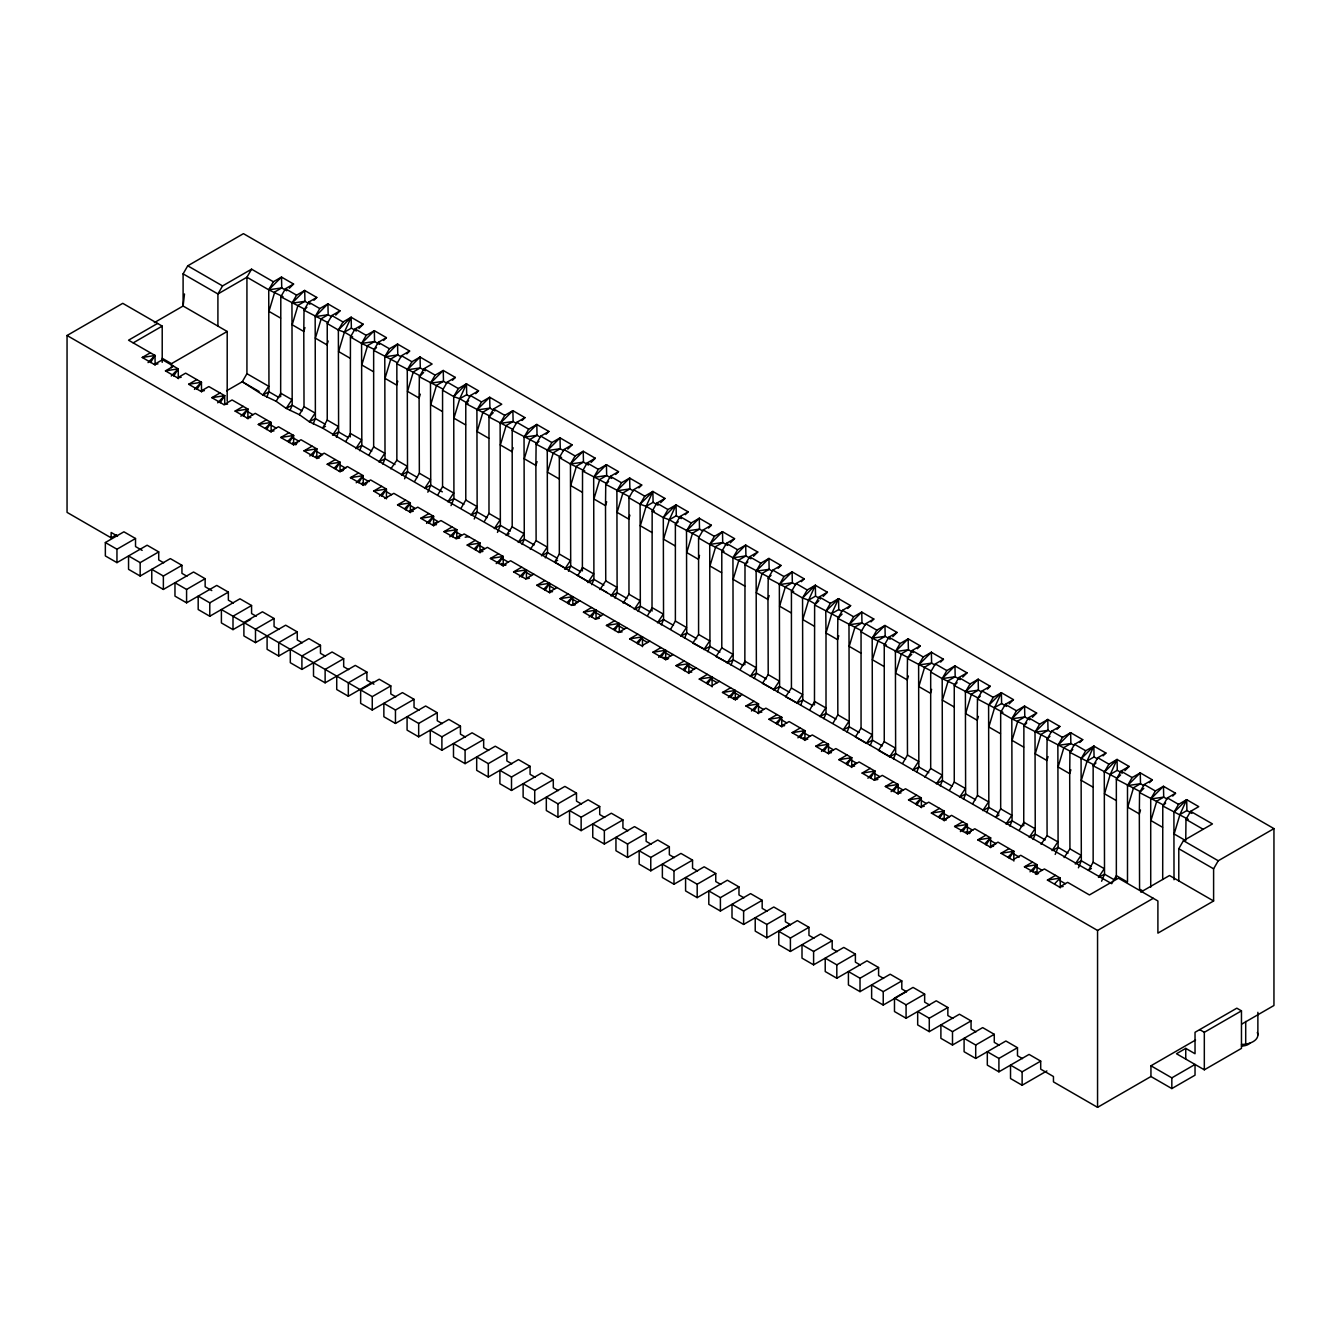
<?xml version="1.0" encoding="UTF-8"?>
<svg xmlns="http://www.w3.org/2000/svg" width="1341" height="1341" viewBox="0 0 1341 1341"><rect width="100%" height="100%" fill="white"/><g stroke="black" fill="none" stroke-linecap="round" stroke-linejoin="round"><path stroke-width="1.5" d="M1150.729 887.155L1150.712 799.001L1155.355 790.972L1163.468 786.279L1175.537 793.235L1172.705 796.068M1174.012 879.763L1173.911 812.411L1178.555 804.365L1186.684 799.672L1198.753 806.645L1190.624 811.339L1185.98 819.368L1185.746 840.673M280.655 396.735L280.805 296.78L285.449 288.734L293.578 284.041L281.509 277.084L273.38 281.761L268.736 289.807L268.971 391.773L266.792 397.053M313.224 423.857L315.386 418.576L315.169 316.61L319.795 308.564L327.925 303.871L339.994 310.844L331.864 315.537L327.238 323.567L327.238 420.051L322.594 428.097C403.004 476.005 484.185 522.286 565.835 568.567M350.286 436.931L350.437 336.977L355.08 328.931L363.21 324.237L351.141 317.281L343.011 321.974L338.368 330.003L338.603 431.986L336.423 437.25M369.01 454.901L373.653 446.855L373.653 350.37L378.296 342.341L386.409 337.647L374.34 330.674L366.227 335.367L361.584 343.413L361.819 445.38L359.639 450.66M382.839 464.053L385.018 458.773L384.783 356.807L389.426 348.761L397.556 344.084L409.625 351.04L401.495 355.734L396.852 363.78L396.852 460.248L390.818 468.83M437.92 494.678L442.564 486.649L442.564 390.164L447.207 382.118L455.32 377.424L443.251 370.468L435.138 375.145L430.495 383.191L430.729 485.174L427.829 492.197M461.136 508.088L465.78 500.042L465.78 403.557L470.406 395.528L478.536 390.834L466.467 383.861L458.337 388.555L453.711 396.601L453.929 498.567L451.029 505.607M484.336 521.481L488.979 513.435L488.979 416.967L493.622 408.921L501.752 404.228L489.683 397.254L481.553 401.948L476.91 409.994L477.145 511.96L474.245 519.001M497.461 532.411L500.361 525.37L500.126 423.387L504.769 415.358L512.882 410.664L524.951 417.638L516.838 422.314L512.195 430.36L512.195 526.845L506.16 535.411L509.06 533.735M1101.615 881.221L1104.515 874.181L1104.28 772.198L1108.923 764.169L1117.053 759.475L1129.122 766.449L1120.992 771.125L1116.349 779.171L1116.349 875.656L1111.723 883.685C925.659 777.529 739.696 670.399 554.688 562.097L559.331 554.051L559.331 457.566L563.974 449.537L572.087 444.843L560.018 437.87L551.905 442.564L547.262 450.61L547.497 552.576L545.318 557.856M582.38 570.931L582.53 470.976L587.174 462.93L595.303 458.236L583.234 451.28L575.105 455.974L570.461 464.003L570.696 565.986L568.517 571.249M614.949 598.052L617.111 592.772L616.894 490.806L621.52 482.76L629.65 478.083L641.719 485.04L633.589 489.733L628.963 497.779L628.963 594.247L623.146 602.964L624.034 602.411L630.421 606.132M652.011 611.144L652.162 511.172L656.805 503.126L664.935 498.45L652.866 491.476L644.736 496.17L640.093 504.199L640.327 606.182L638.148 611.462M670.735 629.097L675.378 621.051L675.378 524.566L680.021 516.536L688.134 511.843L676.065 504.87L667.952 509.563L663.309 517.609L663.544 619.576L661.364 624.856M684.564 638.249L686.743 632.986L686.508 531.002L691.151 522.973L699.281 518.28L711.35 525.236L703.22 529.93L698.577 537.976L698.577 634.461L692.777 643.16L704.595 649.245M727.71 662.689L715.993 656.57L721.793 647.854L721.793 551.369L726.436 543.34L734.566 538.646L722.497 531.673L714.367 536.366L709.724 544.412L709.959 646.379L707.78 651.659M744.842 664.734L745.009 564.779L749.653 556.733L757.766 552.039L745.697 545.083L737.584 549.76L732.94 557.806L733.158 659.772L730.996 665.052M797.09 703.019L785.625 696.767L791.425 688.05L791.425 591.565L796.068 583.536L804.181 578.843L792.112 571.869L783.999 576.563L779.356 584.609L779.59 686.575L777.411 691.855M814.473 704.93L814.624 604.975L819.267 596.929L827.397 592.236L815.328 585.279L807.198 589.973L802.555 598.002L802.79 699.985L800.627 705.249M882.378 745.914L872.421 740.182L866.387 743.4L855.357 736.896L861.056 728.247L861.056 631.779L865.699 623.733L873.812 619.039L861.743 612.083L853.63 616.759L848.987 624.805L849.222 726.772L847.043 732.052M905.577 759.324L895.637 753.575L889.603 756.793L878.456 750.357L884.255 741.657L884.255 645.172L888.899 637.126L897.028 632.449L884.959 625.476L876.83 630.169L872.186 638.199L872.421 740.182L870.242 745.462M916.674 772.248L918.836 766.985L918.619 665.002L923.245 656.973L931.375 652.279L943.444 659.236L935.314 663.929L930.688 671.975L930.688 768.46L924.871 777.16M949.612 790.1L954.256 782.071L954.256 685.586L958.899 677.54L967.029 672.847L954.96 665.89L946.83 670.584L942.187 678.613L942.421 780.596L940.242 785.86M998.978 815.026L996.028 816.904L1000.671 808.858L1000.671 712.389L1005.314 704.343L1013.444 699.65L1001.375 692.694L993.245 697.37L988.602 705.416L988.837 807.399L986.658 812.663M1023.736 825.754L1023.887 725.783L1028.53 717.737L1036.643 713.06L1024.574 706.087L1016.461 710.78L1011.818 718.81L1012.053 820.793L1009.874 826.073M1091.44 868.415L1088.506 870.292L1093.15 862.246L1093.15 765.778L1097.793 757.732L1105.906 753.039L1093.837 746.082L1085.724 750.759L1081.081 758.805L1081.315 860.788L1078.415 867.811M1162.697 879.478L1162.781 805.975L1167.424 797.929L1175.537 793.235M1116.198 879.143L1116.349 875.656L1127.496 882.093L1127.496 785.608L1132.139 777.562L1140.269 772.869L1152.338 779.842L1149.488 782.675M184.488 293.964L183.097 306.016L154.349 322.611M304.943 327.59L303.787 331.478L304.021 406.658L299.378 414.687L309.352 421.795L322.594 428.097L325.528 426.22M328.159 341L327.003 344.888L315.386 338.183L321.203 318.756L328.159 314.733L331.478 316.644M356.337 331.009L351.376 328.126L351.141 317.281L344.402 332.149L338.603 351.577L350.202 358.282M397.791 381.196L396.634 385.085L385.018 378.38L390.818 358.952L397.791 354.929L401.11 356.84M420.286 394.187L419.113 398.059L419.347 473.239L414.704 481.285M470.02 396.634L466.702 394.723L466.467 383.861L459.745 398.73L453.929 418.174L465.545 424.862M513.117 447.777L511.96 451.666L500.361 444.961L506.16 425.533L513.117 421.51L516.436 423.438M537.037 461.589L535.88 465.478L536.115 540.658L530.315 549.357M606.668 501.785L605.512 505.674L605.746 580.854L599.947 589.571L600.902 588.967L607.289 592.672M629.884 515.195L628.728 519.084L617.111 512.379L622.928 492.952L629.884 488.929L633.203 490.84M658.062 505.205L653.101 502.322L652.866 491.476L646.127 506.345L640.327 525.773L651.927 532.478M681.278 518.598L676.3 515.732L676.065 504.87L669.343 519.755L663.544 539.183L675.143 545.888M699.516 555.392L698.359 559.281L686.743 552.576L692.543 533.148L699.516 529.125L702.835 531.036M769.147 595.588L767.974 599.477L768.209 674.657L762.409 683.357L773.975 689.576M820.541 599.008L815.563 596.125L815.328 585.279L808.589 600.148L802.79 619.576L814.406 626.281M847.763 608.479L850.613 605.646L838.544 598.673L831.806 613.541L826.006 632.986L826.006 713.378L823.827 718.659M838.762 635.785L837.605 639.674L837.84 714.854L833.197 722.9M908.393 675.998L907.237 679.887L907.471 755.05L902.828 763.096M931.609 689.391L930.453 693.28L918.836 686.575L924.653 667.148L931.609 663.125L934.928 665.035M978.394 716.412L977.237 720.285L977.472 795.464L972.828 803.51M1006.571 706.405L1001.61 703.539L1001.375 692.694L994.636 707.562L988.837 726.99L1000.436 733.695M1048.025 756.609L1046.868 760.498L1047.086 835.661L1041.052 844.243M1070.872 769.801L1069.699 773.673L1069.934 848.853L1064.134 857.57M1097.391 758.838L1094.072 756.927L1093.837 746.082L1087.115 760.95L1081.315 780.378L1092.915 787.083M1122.266 773.204L1117.288 770.321L1117.053 759.475L1110.314 774.344L1104.515 793.771L1116.131 800.476M1140.487 809.998L1139.33 813.886L1139.565 889.049L1142.75 890.893M1191.881 813.4L1186.919 810.534L1186.684 799.672L1179.946 814.54L1174.146 833.985L1184.103 839.717M290.008 410.463L292.187 405.183L291.952 303.2L296.596 295.171L304.709 290.477L316.778 297.451L313.945 300.267M404.613 478.804L407.513 471.764L407.278 369.798L411.922 361.752L420.051 357.058L432.12 364.031L423.991 368.725L419.347 376.754L419.113 398.059L407.513 391.371L413.313 371.943L420.286 367.92L425.248 370.786M522.102 544.463L524.281 539.183L524.046 437.2L528.689 429.17L536.819 424.477L548.888 431.45L546.038 434.266M591.733 584.659L593.912 579.379L593.677 477.413L598.321 469.367L606.434 464.673L618.503 471.646L615.67 474.479M754.195 678.462L756.374 673.182L756.14 571.199L760.783 563.17L768.913 558.476L780.982 565.449L778.149 568.266M893.458 758.855L895.637 753.575L895.402 651.609L900.046 643.563L908.159 638.869L920.228 645.842L917.395 648.675M963.458 799.27L965.621 793.989L965.403 692.023L970.046 683.977L978.159 679.284L990.228 686.257L987.395 689.09M1033.09 839.466L1035.252 834.186L1035.017 732.22L1039.661 724.174L1047.79 719.48L1059.859 726.453L1057.026 729.286M1055.199 854.418L1058.099 847.378L1057.865 745.412L1062.508 737.366L1070.638 732.672L1082.707 739.645L1079.874 742.478M227.199 401.16L227.199 331.478L183.097 306.016L183.097 273.866L187.74 265.82L243.442 233.652L1273.95 828.621L1273.95 1005.499L1241.917 1023.988M273.38 281.761L251.572 269.172L222.556 285.918L217.912 293.964L217.912 326.114M251.572 269.172L246.928 277.218L246.928 373.686L242.285 381.732L226.612 390.784M316.778 297.451L308.665 302.127L304.021 310.173L303.787 331.478L292.187 324.773L297.987 305.346L304.943 301.323L309.922 304.206M276.162 401.294L280.805 393.248L291.952 399.685L286.153 408.402L276.162 401.294L262.937 394.992L242.285 381.732L259.064 391.421M345.794 441.491L350.437 433.461L361.584 439.882L355.784 448.598L361.819 445.38L371.759 451.129M548.888 431.45L540.758 436.127L536.115 444.173L535.88 465.478L524.281 458.773L530.081 439.345L537.037 435.322L540.356 437.25M618.503 471.646L610.39 476.34L605.746 484.369L605.512 505.674L593.912 498.986L599.712 479.542L606.668 475.535L611.647 478.402M577.887 575.49L582.53 567.461L593.677 573.881L587.878 582.597L593.912 579.379L603.852 585.129M647.519 615.687L652.162 607.657L663.309 614.094L657.509 622.794L663.544 619.576L673.484 625.325M780.982 565.449L772.852 570.126L768.209 578.172L767.974 599.477L756.374 592.772L762.174 573.345L769.147 569.322L772.45 571.249M740.366 669.293L745.009 661.247L756.14 667.684L750.34 676.4L756.374 673.182L766.314 678.915M850.613 605.646L842.483 610.339L837.84 618.369L837.605 639.674L826.006 632.986L825.771 611.412L830.414 603.366L838.544 598.673L838.762 609.535L842.081 611.446M809.998 709.49L814.624 701.46L825.771 707.88L819.971 716.597L826.006 713.378L835.946 719.128M920.228 645.842L912.115 650.536L907.471 658.565L907.237 679.887L895.637 673.182L901.437 653.754L908.393 649.731L913.372 652.598M990.228 686.257L982.115 690.95L977.472 698.979L977.237 720.285L965.621 713.596L971.437 694.152L978.394 690.146L981.713 692.057M1059.859 726.453L1051.73 731.147L1047.086 739.176L1046.868 760.498L1035.252 753.793L1041.052 734.365L1048.025 730.342L1051.344 732.253M1019.244 830.297L1023.887 822.268L1035.017 828.704L1029.217 837.404L1035.252 834.186L1045.209 839.935M1082.707 739.645L1074.577 744.339L1069.934 752.368L1069.699 773.673L1058.099 766.985L1063.899 747.54L1070.872 743.534L1074.175 745.445M1152.338 779.842L1144.208 784.535L1139.565 792.565L1139.33 813.886L1127.731 807.181L1133.531 787.754L1140.487 783.731L1143.806 785.642M1178.789 880.886L1178.789 848.719L1183.433 840.673L1212.448 823.927L1190.624 811.339M1055.551 875.388L1047.422 880.082L1059.491 887.038L1067.62 882.344L1089.428 894.95L1118.444 878.204L1157.903 900.984L1157.903 933.135L1213.605 900.984L1213.605 868.817L1218.248 860.771L1273.95 828.621M150.561 362.539L155.02 355.466L128.552 340.195L157.567 323.432M173.76 375.949L178.219 368.859L162.445 359.757L154.316 364.45L142.247 357.477L150.376 352.784M196.976 389.343L201.435 382.269L185.645 373.15L177.532 377.844L165.463 370.87L173.576 366.194M220.192 402.736L224.651 395.662L208.861 386.56L200.731 391.237L188.662 384.28L196.792 379.587M243.391 416.146L247.85 409.072L232.077 399.953L223.947 404.647L211.878 397.674L220.008 392.98M266.608 429.539L271.066 422.465L255.276 413.346L247.163 418.04L235.094 411.084L243.207 406.39M289.103 442.53L293.562 435.456L278.492 426.756L270.362 431.45L258.293 424.477L266.423 419.783M312.302 455.923L316.761 448.849L300.987 439.747L292.858 444.424L280.789 437.468L288.918 432.774M335.518 469.333L339.977 462.259L324.187 453.141L316.074 457.834L304.005 450.861L312.118 446.167M358.734 482.726L363.193 475.653L347.403 466.534L339.273 471.227L327.204 464.254L335.334 459.577M381.934 496.12L386.392 489.046L370.619 479.944L362.489 484.637L350.42 477.664L358.55 472.971M405.87 509.949L410.312 502.858L393.818 493.337L384.867 498.517M429.07 523.342L433.529 516.268L417.755 507.149L409.625 511.843L397.556 504.87L405.686 500.193M452.286 536.735L456.745 529.661L440.954 520.559L432.841 525.236L420.772 518.28L428.885 513.586M475.485 550.145L479.944 543.071L464.17 533.953L456.041 538.646L443.972 531.673L452.101 526.979M498.701 563.538L503.16 556.465L487.37 547.346L479.257 552.039L467.188 545.083L475.301 540.389M521.917 576.948L526.376 569.858L513.603 571.869L525.672 578.843L529.326 578.273M545.116 590.342L549.575 583.268L536.819 585.279L548.888 592.236L552.526 591.666M591.549 617.145L595.991 610.071L583.469 612.217L595.303 619.039L599.393 618.285M614.748 630.538L619.207 623.464L606.434 625.476L618.503 632.449L622.157 631.862M637.964 643.948L642.423 636.858L629.65 638.869L641.719 645.842L649.849 641.149M661.163 657.341L665.622 650.268L652.866 652.279L664.935 659.236L668.572 658.666M684.379 670.735L688.838 663.661L676.065 665.672L688.134 672.646L691.788 672.076M707.595 684.145L712.037 677.071L699.281 679.082L711.35 686.039L719.48 681.345M754.011 710.948L758.47 703.857L510.586 560.756L502.456 565.449L490.387 558.476L498.517 553.783M777.21 724.341L781.669 717.267L765.895 708.149L757.766 712.842L745.931 706.003L754.061 701.326M800.426 737.734L804.885 730.661L789.095 721.559L780.982 726.235L768.913 719.279L777.026 714.585M824.011 751.346L828.453 744.272L812.311 734.952L804.181 739.645L792.112 732.672L800.242 727.979M847.21 764.756L851.669 757.682L835.879 748.563L827.766 753.256L815.697 746.283L823.81 741.59M870.426 778.149L874.885 771.075L859.095 761.956L850.965 766.65L838.896 759.693L847.026 755M893.626 791.559L898.084 784.468L882.311 775.366L874.181 780.06L862.112 773.087L870.242 768.393M916.842 804.952L921.301 797.878L905.51 788.759L897.397 793.453L885.328 786.48L893.441 781.803M939.689 818.144L944.148 811.07L928.726 802.169L920.597 806.846L908.528 799.89L916.657 795.196M962.888 831.537L967.347 824.464L951.574 815.345L943.444 820.038L931.375 813.082L939.505 808.388M986.104 844.947L990.563 837.857L974.773 828.755L966.66 833.448L954.591 826.475L962.704 821.782M1032.52 871.734L1036.979 864.66L1020.736 855.29L1012.606 859.967L1001.006 853.278L1009.136 848.585M568.299 603.718L572.791 596.661L560.018 598.673L571.635 605.378L575.272 604.808M730.778 697.521L735.254 690.464L722.497 692.476L734.097 699.181L737.734 698.594M1009.287 858.324L1013.762 851.267L997.989 842.148L989.859 846.841L977.79 839.868L985.92 835.192M278.928 397.523L268.971 391.773L262.937 394.992L268.736 386.292L246.928 373.686M866.387 743.4L872.186 734.684L861.056 728.247M889.603 756.793L895.402 748.094L884.255 741.657M148.046 362.606L155.02 355.466L155.12 365.272M171.262 376.016L178.219 368.859L178.336 378.665M194.479 389.41L201.435 382.269L201.536 392.075M217.678 402.82L224.651 395.662L224.735 403.507M240.894 416.213L247.85 409.072L247.951 418.878M265.484 428.181L271.066 422.465L271.167 432.271M287.98 441.172L293.562 435.456L293.662 445.262M309.805 456.007L316.761 448.849L316.878 458.656M334.412 467.975L339.977 462.259L340.078 472.066M356.22 482.794L363.193 475.653L363.294 485.459M379.436 496.204L386.392 489.046L386.493 498.852M404.747 508.591L410.312 502.858L410.43 512.664M426.572 523.409L433.529 516.268L433.629 526.074M449.771 536.819L456.745 529.661L456.828 537.506M474.379 548.787L479.944 543.071L480.061 552.878M496.204 563.606L503.16 556.465L503.261 566.271M519.403 577.016L526.376 569.858L526.46 577.703M544.01 588.984L549.575 583.268L549.676 593.074M567.209 602.377L572.791 596.661L572.875 604.506M589.034 617.212L595.991 610.071L596.075 617.916M613.642 629.18L619.207 623.464L619.291 631.309M636.841 642.59L642.423 636.858L642.523 646.664M658.666 657.408L665.622 650.268L665.739 660.074M683.273 669.377L688.838 663.661L688.939 673.467M706.472 682.787L712.037 677.071L712.155 686.877M728.297 697.605L735.254 690.464L735.354 700.27M751.496 711.015L758.47 703.857L758.57 713.663M776.104 722.983L781.669 717.267L781.786 727.073M797.929 737.818L804.885 730.661L804.986 740.467M821.497 751.429L828.453 744.272L828.57 754.078M846.104 763.398L851.669 757.682L851.77 767.488M867.912 778.216L874.885 771.075L874.969 778.92M891.128 791.626L898.084 784.468L898.202 794.274M915.735 803.594L921.301 797.878L921.401 807.684M938.566 816.786L944.148 811.07L944.248 820.876M960.391 831.604L967.347 824.464L967.464 834.27M984.998 843.59L990.563 837.857L990.664 847.663M1008.197 856.983L1013.762 851.267L1013.88 861.073M1030.022 871.818L1036.979 864.66L1037.079 874.466M1054.613 883.786L1060.195 878.07L1044.404 868.951L1035.453 874.114M289.321 288.281L293.578 284.041M306.854 307.34L304.021 310.173L327.824 322.578M335.736 315.085L339.994 310.844M327.238 323.567L338.368 330.003L351.141 317.281M358.952 328.495L363.21 324.237M376.486 347.537L373.653 350.37L397.456 362.774M383.576 340.48L386.409 337.647M406.792 353.873L409.625 351.04M423.605 372.513L419.347 376.754L443.167 389.158M452.487 380.257L455.32 377.424M442.564 390.164L453.711 396.601L466.467 383.861M468.612 400.724L465.78 403.557L489.582 415.961M475.703 393.667L478.536 390.834M493.237 412.71L488.979 416.967L512.782 429.371M522.118 420.454L524.951 417.638M538.948 441.34L536.115 444.173L561.577 457.532M567.83 449.084L572.087 444.843M591.046 462.494L595.303 458.236M608.579 481.536L605.746 484.369L629.549 496.773M638.886 487.873L641.719 485.04M628.963 497.779L640.093 504.199L652.866 491.476M660.677 502.691L664.935 498.45M652.162 511.172L663.309 517.609L676.065 504.87M678.211 521.75L675.378 524.566L699.181 536.97M685.301 514.676L688.134 511.843M708.517 528.069L711.35 525.236M730.309 542.887L734.566 538.646M747.842 561.946L745.009 564.779L768.812 577.183M753.508 556.28L757.766 552.039M771.041 575.339L768.209 578.172L793.671 591.532M801.348 581.676L804.181 578.843M791.425 591.565L802.555 598.002L815.328 585.279M818.882 600.734L814.624 604.975L838.443 617.38M823.139 596.494L827.397 592.236M825.771 611.412L838.544 598.673M842.098 614.128L837.84 618.369L861.643 630.773M870.98 621.872L873.812 619.039M892.771 636.69L897.028 632.449M911.729 654.324L907.471 658.565L931.274 670.969M940.611 662.068L943.444 659.236M957.088 682.753L954.256 685.586L978.058 697.99M962.771 677.104L967.029 672.847M980.305 696.163L977.472 698.979L1002.934 712.339M988.602 705.416L1001.375 692.694M1009.186 703.891L1013.444 699.65M1026.72 722.95L1023.887 725.783L1047.69 738.187M1032.402 717.301L1036.643 713.06M1049.936 736.36L1047.086 739.176L1070.537 751.379M1072.766 749.552L1069.934 752.368L1093.736 764.772M1081.081 758.805L1093.837 746.082M1095.983 762.945L1093.15 765.778L1116.952 778.182M1103.073 755.871L1105.906 753.039M1104.28 772.198L1117.053 759.475M1120.607 774.93L1116.349 779.171L1140.168 791.576M1124.864 770.689L1129.122 766.449M1143.823 788.324L1139.565 792.565L1163.368 804.969M1165.614 803.142L1162.781 805.975L1188.243 819.334M1173.911 812.411L1186.684 799.672M554.688 562.097L557.621 560.22M116.55 534.724L111.152 537.842L67.05 512.379L67.05 335.501L122.752 303.334L162.211 326.114L162.211 362.372M133.195 342.877L162.211 326.114M162.211 358.282L171.497 363.646L227.199 331.478M338.368 330.003L344.402 332.149L351.376 328.126M262.937 394.992L264.093 394.321M163.703 562.818L158.724 559.951L158.724 551.905L147.124 545.217L116.952 562.633L105.352 555.928L105.352 542.535L123.908 531.807L135.525 538.512L135.525 546.558L142.146 550.38M294.4 444.374L297.719 442.446M105.352 542.535L116.952 549.223L135.525 538.512M317.616 457.767L320.935 455.856M186.919 576.228L181.94 573.345L181.94 565.315L170.341 558.61L140.168 576.027L128.552 569.338L128.552 555.928L140.168 562.633L158.724 551.905M453.711 396.601L459.745 398.73L466.702 394.723M340.832 471.16L344.134 469.249M211.777 590.576L205.139 586.755L205.139 578.709L193.54 572.004L163.367 589.437L151.768 582.732L151.768 569.338L163.367 576.027L181.94 565.315M364.031 484.57L367.35 482.659M233.334 603.031L228.356 600.148L228.356 592.119L216.756 585.414L186.583 602.83L174.967 596.125L174.967 582.732L186.583 589.437L205.139 578.709M385.705 498.031L373.636 491.057L381.749 486.381M256.232 616.24L251.572 613.558L251.572 605.512L239.955 598.807L209.783 616.24L198.183 609.535L198.183 596.125L209.783 602.83L228.356 592.119M409.743 510.955L414.704 508.088L409.541 505.088M251.572 605.512L232.999 616.223L232.999 629.633L221.399 622.928L221.399 609.535L372.262 696.633L390.818 685.905L390.818 693.951L395.796 696.817M232.999 629.633L250.683 619.425M432.942 524.348L437.92 521.481L432.741 518.498M274.067 618.503L255.494 629.214L255.494 642.624L243.894 635.919L243.894 622.526L262.45 611.798L274.067 618.503L274.067 626.532L279.029 629.415M255.494 642.624L285.667 625.191L297.266 631.896L297.266 639.942L302.245 642.808M456.158 537.758L461.136 534.875L455.957 531.891M297.266 631.896L278.71 642.624L278.71 656.017L267.094 649.312L267.094 635.919M278.71 656.017L308.883 638.601L320.482 645.306L320.482 653.335L325.461 656.202M479.374 551.151L484.336 548.285L479.173 545.301M320.482 645.306L301.909 656.017L301.909 669.41L290.31 662.722L290.31 649.312M301.909 669.41L332.082 651.994L343.682 658.699L343.682 666.745L348.66 669.612M343.682 658.699L325.125 669.41L325.125 682.82L313.509 676.115L313.509 662.722M513.603 571.869L521.733 567.193M325.125 682.82L355.298 665.404L366.898 672.092L366.898 680.138L373.938 684.195M640.093 504.199L646.127 506.345L653.101 502.322M525.672 578.843L533.802 574.149M366.898 672.092L348.325 682.82L348.325 696.214L336.725 689.525L336.725 676.115M536.819 585.279L544.932 580.586M348.325 696.214L373.083 681.932M663.309 517.609L669.343 519.755L676.3 515.732M548.888 592.236L557.001 587.559M560.018 598.673L568.148 593.979M390.818 685.905L379.218 679.216L360.645 689.928L360.645 703.338L372.262 710.026L402.434 692.61L414.034 699.315L414.034 707.344L419.012 710.227M571.635 605.378L579.748 600.684M572.925 605.16L577.887 602.293L572.724 599.31M442.212 723.62L437.25 720.754L437.25 712.708L425.633 706.003L395.461 723.436L383.861 716.731L383.861 703.338L395.461 710.026L414.034 699.315M583.469 612.217L591.582 607.523M595.303 619.039L603.416 614.346M465.428 737.03L460.449 734.147L460.449 726.118L448.849 719.413L418.677 736.829L407.077 730.124L407.077 716.731L418.677 723.436L437.25 712.708M606.434 625.476L614.564 620.782M618.503 632.449L626.633 627.756M488.644 750.424L483.665 747.557L483.665 739.511L472.066 732.806L441.893 750.239L430.277 743.534L430.277 730.124L441.893 736.829L460.449 726.118M629.65 638.869L637.78 634.192M511.843 763.817L506.864 760.95L506.864 752.904L495.265 746.216L465.092 763.632L453.493 756.927L453.493 743.534L465.092 750.222L483.665 739.511M652.866 652.279L660.979 647.586M664.935 659.236L673.048 654.559M535.059 777.227L530.081 774.344L530.081 766.314L518.481 759.609L488.308 777.026L476.692 770.337L476.692 756.927L488.308 763.632L506.864 752.904M676.065 665.672L684.195 660.979M802.555 598.002L808.589 600.148L815.563 596.125M688.134 672.646L696.264 667.952M558.258 790.62L553.297 787.754L553.297 779.708L541.68 773.003L511.508 790.436L499.908 783.731L499.908 770.337L511.508 777.026L530.081 766.314M699.281 679.082L707.411 674.389M831.806 613.541L838.762 609.535M581.474 804.03L576.496 801.147L576.496 793.118L564.896 786.413L534.724 803.829L523.124 797.124L523.124 783.731L534.724 790.436L553.297 779.708M722.497 692.476L730.61 687.782M734.097 699.181L742.21 694.487M735.388 698.963L740.366 696.096L733.46 692.107M604.69 817.423L599.712 814.557L599.712 806.511L588.112 799.806L557.94 817.239L546.323 810.534L546.323 797.124L557.94 803.829L576.496 793.118M627.89 830.817L622.928 827.95L622.928 819.904L611.312 813.216L581.139 830.632L569.539 823.927L569.539 810.534L581.139 817.222L599.712 806.511M651.106 844.227L646.127 841.343L646.127 833.314L634.528 826.609L604.355 844.025L592.756 837.337L592.756 823.927L604.355 830.632L622.928 819.904M674.305 857.62L669.343 854.753L669.343 846.707L657.727 840.002L627.554 857.435L615.955 850.73L615.955 837.337L627.554 844.025L646.127 833.314M828.218 752.569L833.197 749.686L828.034 746.702M697.521 871.03L692.543 868.147L692.543 860.117L680.943 853.412L650.771 870.829L639.171 864.124L639.171 850.73L650.771 857.435L669.343 846.707M851.434 765.962L856.413 763.096L851.233 760.112M720.737 884.423L715.759 881.557L715.759 873.511L704.159 866.806L673.987 884.239L662.37 877.534L662.37 864.124L673.987 870.829L692.543 860.117M994.636 707.562L1001.61 703.539M874.65 779.372L879.612 776.489L874.449 773.506M743.937 897.816L738.975 894.95L738.975 886.904L727.358 880.216L697.186 897.632L685.586 890.927L685.586 877.534L697.186 884.239L715.759 873.511M897.85 792.766L902.828 789.899L897.649 786.916M767.153 911.226L762.174 908.343L762.174 900.314L750.574 893.609L720.402 911.025L708.802 904.337L708.802 890.927L720.402 897.632L738.975 886.904M790.519 924.72L785.39 921.753L785.39 913.707L773.791 907.002L743.618 924.435L732.002 917.73L732.002 904.337L743.618 911.025L762.174 900.314M944.634 819.77L947.953 817.859M789.815 924.552L766.817 937.828L755.218 931.123L755.218 917.73L766.817 924.435L785.39 913.707M837.153 951.641L832.174 948.758L832.174 940.728L820.575 934.023L790.402 951.44L778.786 944.735L778.786 931.341L797.359 920.613L808.958 927.318L808.958 935.364L813.937 938.231M1087.115 760.95L1094.072 756.927M967.85 833.18L971.169 831.269M778.786 931.341L790.402 938.046L808.958 927.318M1110.314 774.344L1117.288 770.321M991.066 846.573L996.028 843.707L990.865 840.723M860.352 965.034L855.39 962.168L855.39 954.122L843.774 947.417L813.601 964.85L802.002 958.144L802.002 944.735L813.601 951.44L832.174 940.728M883.568 978.427L878.59 975.561L878.59 967.515L866.99 960.827L836.818 978.243L825.218 971.538L825.218 958.144L836.818 964.85L855.39 954.122M1036.291 873.645L1024.44 866.806L1032.57 862.112M906.617 991.737L901.806 988.954L901.806 980.925L890.189 974.22L860.017 991.636L848.417 984.948L848.417 971.538L860.017 978.243L878.59 967.515M1179.946 814.54L1186.919 810.534M906.231 991.77L883.233 1005.046L871.633 998.341L871.633 984.948L883.233 991.636L901.806 980.925M952.831 1018.422L947.852 1015.556L947.852 1007.51L936.253 1000.805L906.08 1018.238L894.481 1011.533L894.481 998.123L913.037 987.412L924.653 994.117L924.653 1002.146L929.615 1005.029M894.481 998.123L906.08 1004.828L924.653 994.117M1140.755 892.117L1169.503 875.522L1213.605 900.984M976.03 1031.816L971.068 1028.949L971.068 1020.903L959.452 1014.215L929.279 1031.631L917.68 1024.926L917.68 1011.533L929.279 1018.238L947.852 1007.51M67.05 335.501L1097.558 930.453L1153.26 898.302M999.246 1045.226L994.268 1042.343L994.268 1034.313L982.668 1027.608L952.496 1045.025L940.896 1038.336L940.896 1024.926L952.496 1031.631L971.068 1020.903M1022.462 1058.619L1017.484 1055.753L1017.484 1047.707L1005.884 1041.002L975.712 1058.435L964.095 1051.73L964.095 1038.336L975.712 1045.025L994.268 1034.313M1150.947 1076.521L1150.947 1065.793L1171.833 1077.862L1195.032 1064.452L1195.032 1075.18L1171.833 1088.574L1150.947 1076.521L1097.558 1107.348L1053.456 1081.885L1053.456 1076.521L1040.7 1069.146L1040.7 1061.117L1029.083 1054.412L998.911 1071.828L987.311 1065.123L987.311 1051.73L998.911 1058.435L1017.484 1047.707M1046.885 1070.939L1022.127 1085.238L1010.527 1078.533L1010.527 1065.123L1022.127 1071.828L1040.7 1061.117M1199.675 1029.62L1204.319 1032.302L1241.464 1010.863L1241.464 1048.377L1204.319 1069.816L1176.476 1053.741L1185.746 1048.377L1195.032 1053.741L1195.032 1032.302L1236.821 1008.181L1241.464 1010.863M1150.947 1065.793L1195.569 1040.029M757.766 712.842L761.872 712.088M745.931 706.003L758.47 703.857M1024.44 866.806L1036.979 864.66M142.247 357.477L155.02 355.466M154.316 364.45L157.97 363.864M165.463 370.87L178.219 368.859M177.532 377.844L181.169 377.274M188.662 384.28L201.435 382.269M200.731 391.237L204.385 390.667M211.878 397.674L224.651 395.662M223.947 404.647L227.601 404.077M235.094 411.084L247.85 409.072M247.163 418.04L250.801 417.47M258.293 424.477L271.066 422.465M270.362 431.45L274.017 430.863M280.789 437.468L293.562 435.456M292.858 444.424L296.512 443.854M304.005 450.861L316.761 448.849M327.204 464.254L339.977 462.259M339.273 471.227L342.927 470.657M350.42 477.664L363.193 475.653M362.489 484.637L366.143 484.051M373.636 491.057L386.392 489.046M397.556 504.87L410.312 502.858M409.625 511.843L413.279 511.273M420.772 518.28L433.529 516.268M432.841 525.236L436.479 524.666M443.972 531.673L456.745 529.661M456.041 538.646L459.695 538.076M465.159 537.205L468.814 536.635M467.188 545.083L479.944 543.071M479.257 552.039L482.894 551.469M490.387 558.476L503.16 556.465M502.456 565.449L506.11 564.863M768.913 719.279L781.669 717.267M780.982 726.235L784.619 725.665M792.112 732.672L804.885 730.661M804.181 739.645L807.835 739.075M815.697 746.283L828.453 744.272M827.766 753.256L831.403 752.687M838.896 759.693L851.669 757.682M850.965 766.65L854.619 766.08M862.112 773.087L874.885 771.075M874.181 780.06L877.835 779.473M885.328 786.48L898.084 784.468M897.397 793.453L901.035 792.883M908.528 799.89L921.301 797.878M920.597 806.846L924.251 806.276M931.375 813.082L944.148 811.07M954.591 826.475L967.347 824.464M966.66 833.448L970.297 832.862M977.79 839.868L990.563 837.857M989.859 846.841L993.513 846.272M1001.006 853.278L1013.762 851.267M1047.422 880.082L1060.195 878.07L1060.295 887.876M1059.491 887.038L1063.145 886.468M299.378 414.687L286.153 408.402L292.187 405.183L302.127 410.916M285.449 288.734L296.596 295.171M308.665 302.127L319.795 308.564M331.864 315.537L343.011 321.974M355.08 328.931L366.227 335.367M378.296 342.341L389.426 348.761M401.495 355.734L411.922 361.752M423.991 368.725L435.138 375.145M447.207 382.118L458.337 388.555M470.406 395.528L481.553 401.948M493.622 408.921L504.769 415.358M516.838 422.314L528.689 429.17M540.758 436.127L551.905 442.564M563.974 449.537L575.105 455.974M587.174 462.93L598.321 469.367M610.39 476.34L621.52 482.76M633.589 489.733L644.736 496.17M656.805 503.126L667.952 509.563M680.021 516.536L691.151 522.973M703.22 529.93L714.367 536.366M726.436 543.34L737.584 549.76M749.653 556.733L760.783 563.17M772.852 570.126L783.999 576.563M796.068 583.536L807.198 589.973M819.267 596.929L830.414 603.366M842.483 610.339L853.63 616.759M865.699 623.733L876.83 630.169M888.899 637.126L900.046 643.563M912.115 650.536L923.245 656.973M935.314 663.929L946.83 670.584M958.899 677.54L970.046 683.977M982.115 690.95L993.245 697.37M1005.314 704.343L1016.461 710.78M1028.53 717.737L1039.661 724.174M1051.73 731.147L1062.508 737.366M1074.577 744.339L1085.724 750.759M1097.793 757.732L1108.923 764.169M1120.992 771.125L1132.139 777.562M1144.208 784.535L1155.355 790.972M1167.424 797.929L1178.555 804.365M286.706 290.796L281.744 287.929L268.736 289.807L246.928 277.218L217.912 293.964L183.097 273.866M379.553 344.402L374.575 341.536L361.584 343.413L350.437 336.977M446.804 383.224L443.485 381.313L430.495 383.191L443.251 370.468L443.485 381.313L436.529 385.336L430.729 404.764L442.329 411.469M494.879 410.983L489.918 408.117L476.91 409.994L489.683 397.254L489.918 408.117L482.944 412.14L477.145 431.567L488.744 438.272M563.572 450.643L560.253 448.732L547.262 450.61L560.018 437.87L560.253 448.732L553.297 452.755L547.497 472.183L559.096 478.888M588.431 465.009L583.469 462.125L570.461 464.003L559.331 457.566M727.694 545.401L722.715 542.535L709.724 544.412L698.577 537.976M750.91 558.795L745.931 555.928L732.94 557.806L721.793 551.369M795.666 584.642L792.347 582.732L779.356 584.609L792.112 571.869L792.347 582.732L785.39 586.755L779.59 606.182L791.19 612.887M865.297 624.839L861.978 622.928L848.987 624.805L861.743 612.083L861.978 622.928L855.022 626.951L849.222 646.379L860.821 653.084M890.156 639.204L885.194 636.321L872.186 638.199L861.056 631.779M960.156 679.619L955.178 676.736L942.187 678.613L930.688 671.975M1029.787 719.815L1024.809 716.932L1011.818 718.81L1000.671 712.389M1167.022 799.035L1163.703 797.124L1150.712 799.001L1163.468 786.279L1163.703 797.124L1156.747 801.147L1150.947 820.575L1162.546 827.28M283.068 296.73L268.736 289.807L281.509 277.084L281.744 287.929L274.771 291.952L268.971 311.38L280.571 318.085M304.625 309.184L280.805 296.78M344.402 332.149L352.7 336.943M374.24 349.381L361.584 343.413L374.34 330.674L374.575 341.536L367.618 345.542L361.819 364.987L373.418 371.675M419.951 375.765L396.852 363.78M459.745 398.73L468.026 403.524M536.718 443.184L512.195 430.36M584.793 470.942L570.461 464.003L583.234 451.28L583.469 462.125L576.496 466.148L570.696 485.576L582.296 492.281M606.35 483.38L582.53 470.976M646.127 506.345L654.425 511.139M669.343 519.755L675.965 523.577M724.056 551.335L709.724 544.412L722.497 531.673L722.715 542.535L715.759 546.541L709.959 565.986L721.559 572.674M745.596 563.773L732.94 557.806L745.697 545.083L745.931 555.928L738.975 559.951L733.158 579.379L744.775 586.084M808.589 600.148L815.227 603.97M886.518 645.138L872.186 638.199L884.959 625.476L885.194 636.321L878.221 640.344L872.421 659.772L884.021 666.477M908.075 657.576L884.255 645.172M954.859 684.58L942.187 678.613L954.96 665.89L955.178 676.736L948.221 680.759L942.421 700.186L954.021 706.891M1024.474 724.794L1011.818 718.81L1024.574 706.087L1024.809 716.932L1017.853 720.955L1012.053 740.383L1023.652 747.088M1185.98 819.368L1202.76 829.056M187.74 265.82L222.556 285.918M1183.433 840.673L1218.248 860.771M1178.789 848.719L1213.605 868.817M304.021 406.658L315.169 413.095L309.352 421.795L315.386 418.576L325.343 424.326M327.238 420.051L338.368 426.488L332.568 435.205L338.603 431.986L348.543 437.719M373.653 446.855L384.783 453.292L378.983 461.991L385.018 458.773L394.975 464.522M396.852 460.248L407.278 466.266L401.479 474.982L407.513 471.764L417.47 477.513M419.347 473.239L430.495 479.676L424.695 488.392L430.729 485.174L442.329 491.862M442.564 486.649L453.711 493.069L447.894 501.785L453.929 498.567L463.885 504.317M465.78 500.042L476.91 506.479L471.11 515.179L477.145 511.96L487.085 517.71M488.979 513.435L500.126 519.872L494.326 528.589L500.361 525.37L510.301 531.103M512.195 526.845L524.046 533.684L518.246 542.401L524.281 539.183L534.221 544.915M536.115 540.658L547.262 547.094L541.462 555.794L547.497 552.576L557.437 558.325M559.331 554.051L570.461 560.488L564.662 569.204L570.696 565.986L580.653 571.719M605.746 580.854L616.894 587.291L611.077 595.991L617.111 592.772L627.068 598.522M628.963 594.247L640.093 600.684L634.293 609.401L640.327 606.182L650.268 611.915M675.378 621.051L686.508 627.487L680.708 636.204L686.743 632.986L696.7 638.718M698.577 634.461L709.724 640.881L703.924 649.597L709.959 646.379L719.899 652.128M721.793 647.854L732.94 654.291L727.124 662.99L733.158 659.772L743.115 665.522M768.209 674.657L779.356 681.094L773.556 689.794L779.59 686.575L789.531 692.325M791.425 688.05L802.555 694.487L796.755 703.204L802.79 699.985L812.747 705.718M837.84 714.854L848.987 721.29L843.187 729.99L849.222 726.772L859.162 732.521M907.471 755.05L918.619 761.487L912.802 770.203L918.836 766.985L928.793 772.718M930.688 768.46L942.187 775.098L936.387 783.815L942.421 780.596L952.361 786.329M954.256 782.071L965.403 788.491L959.586 797.208L965.621 793.989L975.577 799.739M977.472 795.464L988.602 801.901L982.802 810.601L988.837 807.399L998.777 813.132M1000.671 808.858L1011.818 815.294L1006.018 824.011L1012.053 820.793L1021.993 826.542M1047.086 835.661L1057.865 841.88L1052.065 850.596L1058.099 847.378L1068.039 853.127M1069.934 848.853L1081.081 855.29L1075.281 863.99L1081.315 860.788L1091.256 866.521M1093.15 862.246L1104.28 868.683L1098.48 877.4L1104.515 874.181L1114.472 879.931M247.783 411.704L252.963 414.687M270.999 425.114L276.162 428.097M292.489 437.518L299.378 441.491M315.688 450.911L322.594 454.901M340.631 465.31L345.794 468.294M362.104 477.714L369.01 481.687M386.325 491.694L391.505 494.678M501.366 558.107L508.273 562.097M526.309 572.506L531.472 575.49M549.508 585.916L554.688 588.9M594.214 611.714L601.103 615.687M619.14 626.113L624.319 629.097M642.356 639.506L647.519 642.49M663.829 651.91L670.735 655.9M688.771 666.309L693.934 669.293M711.987 679.703L717.15 682.686M758.403 706.506L763.565 709.49M781.602 719.916L786.781 722.9M803.091 732.32L809.998 736.293M921.233 800.527L926.396 803.51M942.723 812.931L949.612 816.904M965.922 826.324L972.828 830.297M1012.354 853.127L1019.244 857.1M1035.185 866.32L1042.091 870.292M1060.128 880.702L1065.29 883.685M292.522 442.899L295.825 444.81M315.722 456.292L319.041 458.203M362.137 483.095L365.456 485.006M501.4 563.488L504.719 565.399M663.862 657.291L667.181 659.202M733.493 697.488L736.812 699.399M803.125 737.684L806.444 739.612M942.757 818.295L946.059 820.223M965.956 831.705L969.275 833.616M1035.218 871.684L1038.537 873.611M117.539 536.165L111.152 532.478L111.152 537.842M577.016 575.071L587.224 581.022M1257.875 1012.304L1257.875 1034.984M1245.705 1021.456L1245.705 1044.136M1204.319 1032.302L1204.319 1069.816M1185.746 1048.377L1185.746 1059.105M1171.833 1077.862L1171.833 1088.574M1097.558 930.453L1097.558 1107.348M1022.127 1071.828L1022.127 1085.238M998.911 1058.435L998.911 1071.828M975.712 1045.025L975.712 1058.435M952.496 1031.631L952.496 1045.025M929.279 1018.238L929.279 1031.631M906.08 1004.828L906.08 1018.238M883.233 991.636L883.233 1005.046M860.017 978.243L860.017 991.636M836.818 964.85L836.818 978.243M813.601 951.44L813.601 964.85M790.402 938.046L790.402 951.44M766.817 924.435L766.817 937.828M743.618 911.025L743.618 924.435M720.402 897.632L720.402 911.025M697.186 884.239L697.186 897.632M673.987 870.829L673.987 884.239M650.771 857.435L650.771 870.829M627.554 844.025L627.554 857.435M604.355 830.632L604.355 844.025M581.139 817.222L581.139 830.632M557.94 803.829L557.94 817.239M534.724 790.436L534.724 803.829M511.508 777.026L511.508 790.436M488.308 763.632L488.308 777.026M465.092 750.222L465.092 763.632M441.893 736.829L441.893 750.239M418.677 723.436L418.677 736.829M395.461 710.026L395.461 723.436M372.262 696.633L372.262 710.026M209.783 602.83L209.783 616.24M186.583 589.437L186.583 602.83M171.497 363.646L171.497 367.736M163.367 576.027L163.367 589.437M140.168 562.633L140.168 576.027M116.952 549.223L116.952 562.633M1257.305 1032.52A16.41 9.471 0 0 1 1241.464 1044.455M1249.98 1043.181A9.84 5.682 0 0 1 1241.464 1046.03M304.709 290.477L291.952 303.2L304.943 301.323L304.709 290.477M327.925 303.871L315.169 316.61L328.159 314.733L327.925 303.871M397.556 344.084L384.783 356.807L397.791 354.929L397.556 344.084M420.051 357.058L407.278 369.798L420.286 367.92L420.051 357.058M512.882 410.664L500.126 423.387L513.117 421.51L512.882 410.664M536.819 424.477L524.046 437.2L537.037 435.322L536.819 424.477M606.434 464.673L593.677 477.413L606.668 475.535L606.434 464.673M629.65 478.083L616.894 490.806L629.884 488.929L629.65 478.083M699.281 518.28L686.508 531.002L699.516 529.125L699.281 518.28M768.913 558.476L756.14 571.199L769.147 569.322L768.913 558.476M908.159 638.869L895.402 651.609L908.393 649.731L908.159 638.869M931.375 652.279L918.619 665.002L931.609 663.125L931.375 652.279M978.159 679.284L965.403 692.023L978.394 690.146L978.159 679.284M1047.79 719.48L1035.017 732.22L1048.025 730.342L1047.79 719.48M1070.638 732.672L1057.865 745.412L1070.872 743.534L1070.638 732.672M1140.269 772.869L1127.496 785.608L1140.487 783.731L1140.269 772.869"/></g></svg>
